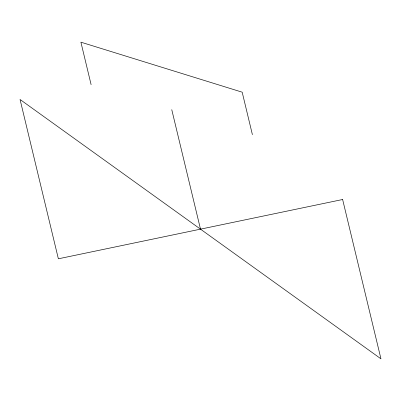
<?xml version="1.0" encoding="UTF-8"?>
<svg xmlns="http://www.w3.org/2000/svg" width="401" height="401" viewBox="0 0 401 401"><rect width="100%" height="100%" fill="white"/><g stroke="black" fill="none" stroke-linecap="round" stroke-linejoin="round"><path stroke-width="0.6" d="M252.404 134.671L242.184 92.185L80.897 42.175L91.112 84.661M171.758 109.668L200.5 229.156M342.629 199.508L58.371 258.8L20.05 99.483L380.95 358.825L342.629 199.508"/></g></svg>
